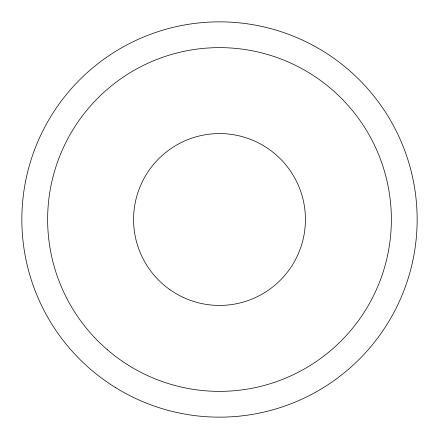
<?xml version="1.0" encoding="UTF-8"?>
<svg xmlns="http://www.w3.org/2000/svg" width="439" height="439" viewBox="0 0 439 439"><rect width="100%" height="100%" fill="white"/><g stroke="black" fill="none" stroke-linecap="round" stroke-linejoin="round"><path stroke-width="0.66" d="M169.915 289.685A85.934 85.934 0 0 0 305.072 227.353A85.934 85.934 0 0 0 183.513 141.468A85.934 85.934 0 0 0 169.915 289.685M115.325 387.467A197.649 197.649 0 0 0 417.05 225.734A197.649 197.649 0 0 0 126.125 45.299A197.649 197.649 0 0 0 115.325 387.467M107.335 349.718A171.868 171.868 0 0 0 388.356 251.531A171.868 171.868 0 0 0 162.809 57.251A171.868 171.868 0 0 0 107.335 349.718"/></g></svg>
